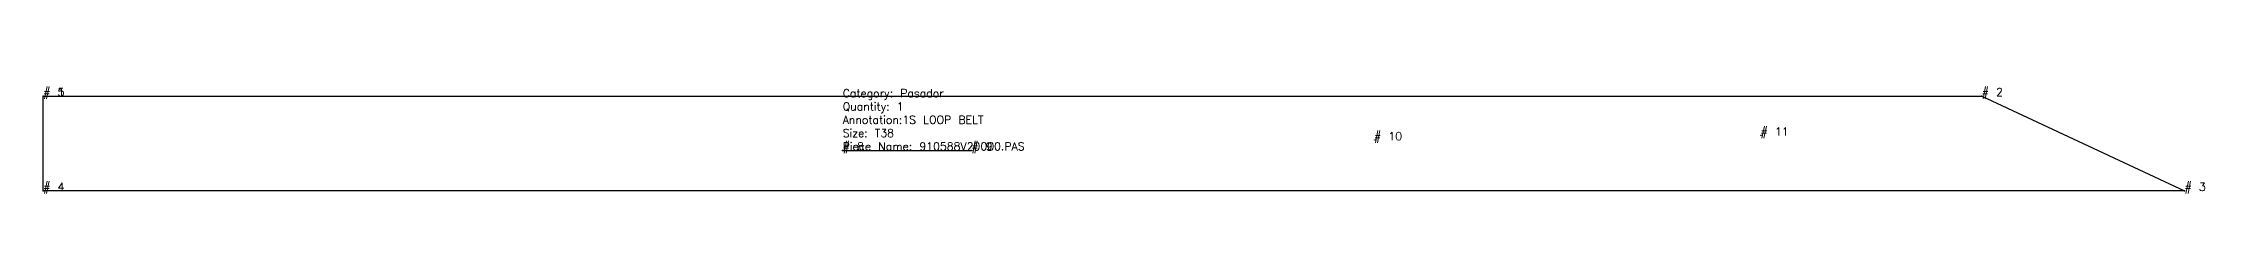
# Model space of a CAD drawing. Extents: x 0 to 8999, y -441 to 372.
# Drawn here: x 4073 to 4883, y -16 to 24 of the extents above; entities that cross this region are included whole.
import ezdxf

# ---------------------------------------------------------------- set-up
doc = ezdxf.new("R2010")
doc.units = 0
for name, color, linetype in [('1', 7, 'CONTINUOUS'), ('15', 7, 'CONTINUOUS'), ('2', 1, 'CONTINUOUS'), ('7', 5, 'CONTINUOUS')]:
    doc.layers.add(name, color=color, linetype=linetype)
doc.styles.get("Standard").update_dxf_attribs({"font": 'txt', "bigfont": '   '})

# ---------------------------------------------------------------- blocks, each defined once
blk = doc.blocks.new('910588V20000PAS')
at = {"layer": '1'}
blk.add_lwpolyline([(-299.771, 20.448), (427.109, 20.448), (503.206, -15.227), (-299.771, -15.227), (-299.771, 20.448)], close=True, dxfattribs=at)
at = {"layer": '2'}
for p in [(-299.771, 20.448), (-299.771, 20.448), (427.109, 20.448), (0, 0), (48.245, 0), (-299.771, -15.227), (503.206, -15.227)]:
    blk.add_point(p, dxfattribs=at)
at = {"layer": '7'}
blk.add_line((0, 0), (48.245, 0), dxfattribs=at)
at = {"layer": '1'}
for s, p in [('# 1', (-299.771, 20.448)), ('# 5', (-299.771, 20.448)), ('Category: Pasador', (0, 20)), ('Quantity: 1', (0, 15)), ('# 2', (427.109, 20.448)), ('Annotation:1S LOOP BELT', (0, 10)), ('Size: T38', (0, 5)), ('Piece Name: 910588V20000.PAS', (0, 0)), ('# 4', (-299.771, -15.227)), ('# 3', (503.206, -15.227))]:
    blk.add_text(s, height=3, dxfattribs=at).set_placement(p)
at = {"layer": '15'}
for s, height, p in [('# 11', 3, (344.197, 5.583)), ('1 Piece', 0.143, (199.268, 3.849)), ('# 10', 3, (199.268, 3.849)), ('Main Fabric', 0.091, (344.197, 5.583))]:
    blk.add_text(s, height=height, dxfattribs=at).set_placement(p)
at = {"layer": '7'}
for s, p in [('# 8', (0, 0)), ('# 9', (48.245, 0))]:
    blk.add_text(s, height=3, dxfattribs=at).set_placement(p)

msp = doc.modelspace()

# ---------------------------------------------------------------- block references
at = {"layer": '1'}
msp.add_blockref('910588V20000PAS', (4372.589, 0), dxfattribs=at)

doc.saveas('drawing.dxf')
